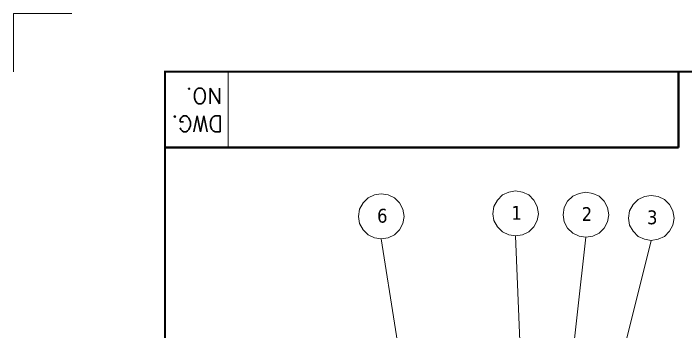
# Model space of a CAD drawing. Header units: millimetres. Extents: x 89051 to 218395, y -330386 to -125649.
# Drawn here: x 89051 to 90870, y -126510 to -125649 of the extents above; entities that cross this region are included whole.
import ezdxf

# ---------------------------------------------------------------- set-up
doc = ezdxf.new("R2010")
doc.units = ezdxf.units.MM
doc.header["$LTSCALE"] = 13
doc.layers.add('1', color=4, linetype='Continuous')
doc.layers.add('2', color=3, linetype='Continuous')
doc.layers.add('paper', color=254, linetype='Continuous', plot=False)
doc.layers.add('铁心', color=3, linetype='Continuous', lineweight=0)
doc.styles.add('ROMANS', font='romans.shx', dxfattribs={"bigfont": 'whgtxt.shx'})
doc.styles.add('Tahoma$001', font='tahoma.ttf', dxfattribs={"height": 2.159784})

msp = doc.modelspace()

# ---------------------------------------------------------------- linework, layer by layer
at = {"layer": '1', "color": 0, "lineweight": 40}
for p in [(90851.08, -125806.63), (89461.81, -126011.87)]:
    msp.add_line(p, (90851.08, -126011.87), dxfattribs=at)
at = {"layer": '1', "color": 0, "lineweight": 40, "const_width": 5.53}
msp.add_lwpolyline([(89461.81, -130163.9), (95524.09, -130163.9), (95524.09, -125806.63), (89461.81, -125806.63), (89461.81, -130163.9)], dxfattribs=at)
at = {"layer": '2', "lineweight": 13}
msp.add_line((89632.31, -125806.63), (89632.31, -126011.87), dxfattribs=at)
at = {"layer": 'paper', "lineweight": 13}
for q in [(89051.34, -125806.63), (89209.21, -125648.76)]:
    msp.add_line((89051.34, -125648.76), q, dxfattribs=at)
at = {"layer": '铁心'}
for points in [[(90472.14, -126191.28), (90468.83, -126171.4), (90459.79, -126154.23), (90445.94, -126140.38), (90428.77, -126132.85), (90410.4, -126129.54), (90391.72, -126132.85), (90374.86, -126140.38), (90361, -126154.23), (90351.66, -126171.4), (90348.65, -126191.28), (90351.66, -126209.95), (90361, -126226.82), (90374.86, -126240.67), (90391.72, -126248.5), (90410.4, -126251.52), (90428.77, -126248.5), (90445.94, -126240.67), (90459.79, -126226.82), (90468.83, -126209.95)], [(90662.27, -126194.5), (90658.96, -126174.62), (90649.92, -126157.45), (90636.07, -126143.6), (90618.9, -126136.07), (90600.53, -126132.76), (90581.85, -126136.07), (90564.99, -126143.6), (90551.13, -126157.45), (90541.8, -126174.62), (90538.78, -126194.5), (90541.8, -126213.17), (90551.13, -126230.04), (90564.99, -126243.89), (90581.85, -126251.72), (90600.53, -126254.74), (90618.9, -126251.72), (90636.07, -126243.89), (90649.92, -126230.04), (90658.96, -126213.17)], [(90108.63, -126198.92), (90105.32, -126179.05), (90096.28, -126161.88), (90082.43, -126148.02), (90065.26, -126140.49), (90046.89, -126137.18), (90028.21, -126140.49), (90011.35, -126148.02), (89997.49, -126161.88), (89988.15, -126179.05), (89985.14, -126198.92), (89988.15, -126217.6), (89997.49, -126234.46), (90011.35, -126248.32), (90028.21, -126256.15), (90046.89, -126259.16), (90065.26, -126256.15), (90082.43, -126248.32), (90096.28, -126234.46), (90105.32, -126217.6)], [(90839.19, -126203.34), (90835.88, -126183.46), (90826.85, -126166.29), (90812.99, -126152.44), (90795.82, -126144.91), (90777.45, -126141.6), (90758.78, -126144.91), (90741.91, -126152.44), (90728.06, -126166.29), (90718.72, -126183.46), (90715.71, -126203.34), (90718.72, -126222.01), (90728.06, -126238.88), (90741.91, -126252.73), (90758.78, -126260.57), (90777.45, -126263.58), (90795.82, -126260.57), (90812.99, -126252.73), (90826.85, -126238.88), (90835.88, -126222.01)]]:
    msp.add_lwpolyline(points, close=True, dxfattribs=at)
for points in [[(90163, -126995.57), (90046.89, -126259.16), (90046.89, -126259.16)], [(90425, -126624.34), (90410.4, -126251.52), (90410.4, -126251.52)], [(90531.53, -126869.26), (90600.53, -126254.74), (90600.53, -126254.74)], [(90548.97, -127178.31), (90777.45, -126263.58), (90777.45, -126263.58)]]:
    msp.add_lwpolyline(points, dxfattribs=at)

# ---------------------------------------------------------------- texts
at = {"layer": '2', "lineweight": 13, "style": 'ROMANS'}
for s, p in [('NO.', (89616.2, -125850.77)), ('DWG.', (89617.72, -125926.39))]:
    msp.add_text(s, height=42.625, rotation=180, dxfattribs=at).set_placement(p)
at = {"layer": '铁心', "style": 'Tahoma$001'}
for s, p in [('1', (90398.88, -126207.71)), ('6', (90035.37, -126215.36)), ('2', (90589.01, -126210.93)), ('3', (90765.93, -126219.77))]:
    msp.add_text(s, height=37.59, dxfattribs=at).set_placement(p)

doc.saveas('drawing.dxf')
